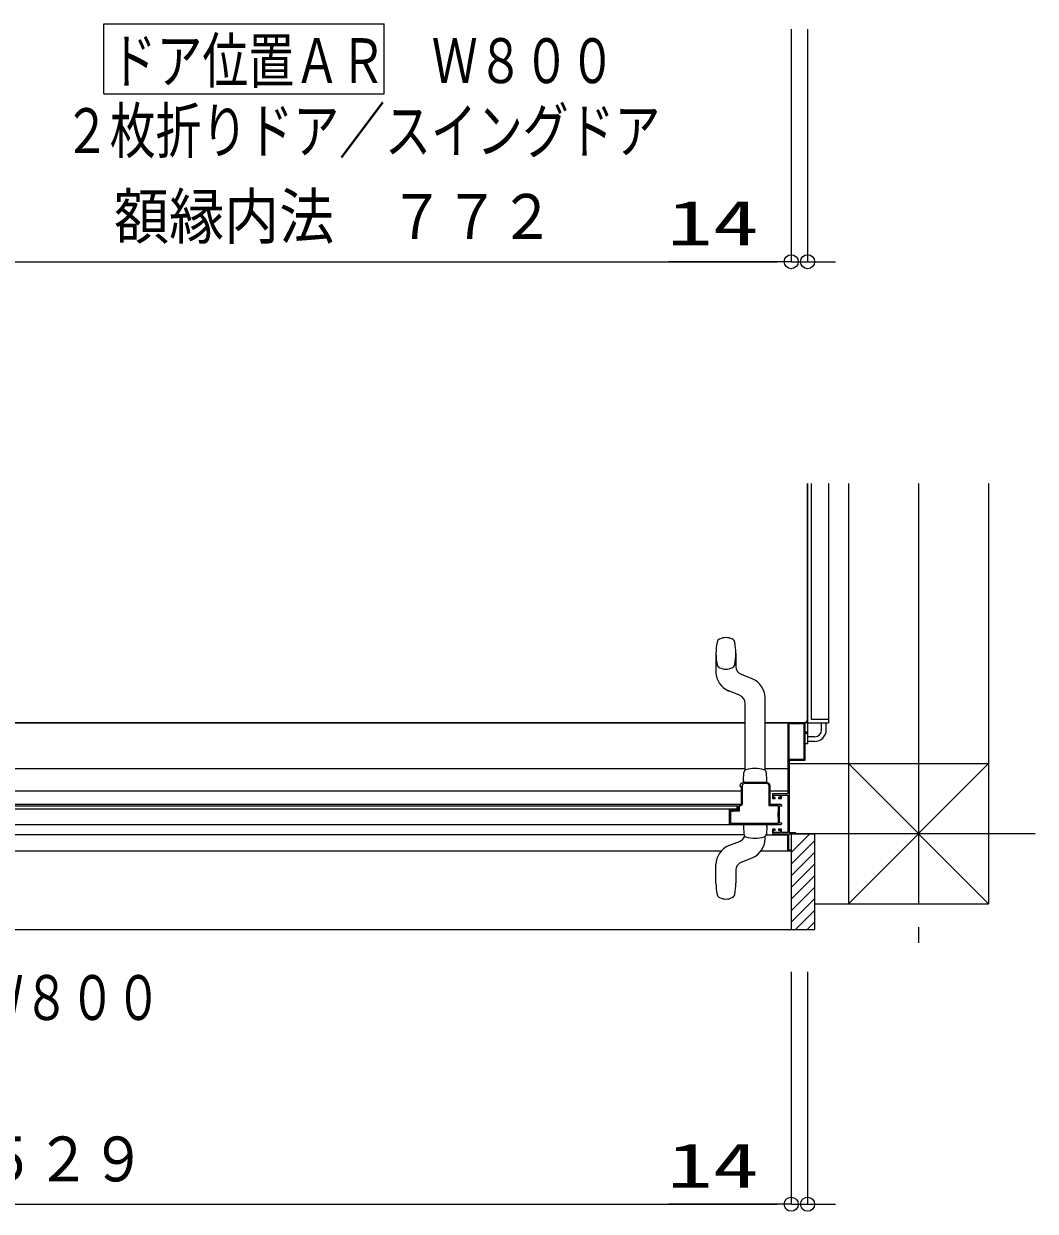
# Model space of a CAD drawing. Units: millimetres on the paper. Extents: x -305 to 305, y -152 to 152.
# Drawn here: x -157 to -113.7, y -52.3 to -1.5 of the extents above; entities that cross this region are included whole.
import ezdxf
from ezdxf.enums import TextEntityAlignment as Align

# ---------------------------------------------------------------- set-up
doc = ezdxf.new("R2010")
doc.units = ezdxf.units.MM
doc.linetypes.add('LONG_CHAIN', pattern=[21, 18, -1, 1, -1])
doc.layers.add('0-0_0', color=7, linetype='Continuous', lineweight=9)
doc.layers.add('0-1_VIEW0001', color=7, linetype='Continuous', lineweight=9)
doc.styles.add('ＭＳ ゴシック', font='')
doc.styles.get('ＭＳ ゴシック').set_extended_font_data('MS Gothic')

# ---------------------------------------------------------------- blocks, each defined once
blk = doc.blocks.new('_ORIGIN')
at = {"layer": '0-0_0'}
blk.add_line((0, 0), (-1, 0), dxfattribs=at)
blk.add_circle((0, 0), 0.5, dxfattribs=at)

msp = doc.modelspace()

# ---------------------------------------------------------------- linework, layer by layer
at = {"layer": '0-0_0'}
for p, q in [((-124.134, -1.698), (-124.134, -11.657)), ((-124.134, -1.698), (-124.134, -11.657)), ((-123.434, -1.698), (-123.434, -11.657)), ((-162.134, -11.657), (-124.734, -11.657)), ((-124.134, -11.657), (-129.381, -11.657)), ((-124.734, -11.657), (-125.334, -11.657)), ((-124.134, -11.657), (-123.434, -11.657)), ((-122.834, -11.657), (-122.234, -11.657)), ((-124.134, -42.074), (-124.134, -52.033)), ((-124.134, -42.074), (-124.134, -52.033)), ((-123.434, -42.074), (-123.434, -52.033)), ((-199.959, -52.033), (-124.734, -52.033)), ((-124.134, -52.033), (-129.381, -52.033)), ((-124.734, -52.033), (-125.334, -52.033)), ((-124.134, -52.033), (-123.434, -52.033)), ((-122.834, -52.033), (-122.234, -52.033))]:
    msp.add_line(p, q, dxfattribs=at)
at = {"layer": '0-1_VIEW0001'}
for p, q in [((-153.574, -4.465), (-153.574, -1.465)), ((-153.574, -1.465), (-141.574, -1.465)), ((-141.574, -4.465), (-141.574, -1.465)), ((-153.574, -4.465), (-141.574, -4.465)), ((-123.434, -21.158), (-123.434, -31.383)), ((-123.434, -31.258), (-123.434, -21.158)), ((-123.284, -21.158), (-123.284, -31.258)), ((-122.534, -21.158), (-122.534, -31.408)), ((-121.684, -21.158), (-121.684, -39.158)), ((-115.684, -21.158), (-115.684, -39.158)), ((-127.359, -28.435), (-127.359, -29.234)), ((-126.509, -28.435), (-126.509, -28.996)), ((-125.811, -29.527), (-126.272, -29.345)), ((-126.346, -30.23), (-126.806, -30.047)), ((-125.259, -33.439), (-125.259, -30.34)), ((-126.109, -33.44), (-126.109, -30.578)), ((-126.109, -31.408), (-163.484, -31.408)), ((-163.484, -31.408), (-126.109, -31.408)), ((-162.559, -31.409), (-126.109, -31.409)), ((-123.459, -31.408), (-125.259, -31.408)), ((-125.259, -31.408), (-123.584, -31.408)), ((-124.309, -31.409), (-125.259, -31.409)), ((-124.284, -31.409), (-124.284, -34.459)), ((-123.534, -31.409), (-124.284, -31.409)), ((-124.234, -31.454), (-124.234, -32.964)), ((-123.579, -31.454), (-124.234, -31.454)), ((-123.579, -32.964), (-123.579, -31.454)), ((-123.534, -31.809), (-123.534, -31.409)), ((-123.434, -31.433), (-123.434, -32.308)), ((-123.409, -31.408), (-122.534, -31.408)), ((-123.284, -31.258), (-122.534, -31.258)), ((-122.834, -31.708), (-122.834, -31.408)), ((-122.634, -31.708), (-122.634, -31.408)), ((-123.534, -31.849), (-123.459, -31.849)), ((-123.134, -32.008), (-123.434, -32.008)), ((-123.434, -32.308), (-123.534, -32.308)), ((-123.134, -32.208), (-123.434, -32.208)), ((-124.234, -32.964), (-123.579, -32.964)), ((-124.229, -33.009), (-124.229, -36.119)), ((-162.084, -33.37), (-126.109, -33.37)), ((-126.184, -33.885), (-126.165, -33.537)), ((-125.259, -33.37), (-124.309, -33.37)), ((-124.229, -33.158), (-115.684, -33.158)), ((-121.684, -39.159), (-115.683, -33.158)), ((-121.684, -33.158), (-115.684, -39.158)), ((-126.184, -33.885), (-126.184, -33.96)), ((-126.184, -33.96), (-126.184, -33.885)), ((-126.184, -33.96), (-126.182, -33.96)), ((-126.184, -33.96), (-126.182, -33.96)), ((-125.184, -33.96), (-126.184, -33.96)), ((-125.184, -34.005), (-126.134, -34.005)), ((-125.186, -33.96), (-125.184, -33.96)), ((-125.185, -33.96), (-125.184, -33.96)), ((-163.434, -34.32), (-126.284, -34.32)), ((-126.334, -34.11), (-126.334, -34.12)), ((-126.319, -34.135), (-126.299, -34.135)), ((-126.284, -34.15), (-126.284, -34.91)), ((-126.239, -34.11), (-126.239, -34.91)), ((-125.079, -34.96), (-125.079, -34.11)), ((-125.034, -34.91), (-125.034, -34.11)), ((-125.034, -34.32), (-124.284, -34.32)), ((-124.934, -34.459), (-124.934, -34.659)), ((-124.284, -34.459), (-124.934, -34.459)), ((-124.889, -34.609), (-124.889, -34.509)), ((-124.889, -34.509), (-124.604, -34.509)), ((-124.604, -34.509), (-124.604, -34.609)), ((-124.559, -34.659), (-124.559, -34.509)), ((-124.559, -34.509), (-124.284, -34.509)), ((-124.284, -34.509), (-124.284, -36.109)), ((-162.964, -34.963), (-126.404, -34.963)), ((-126.284, -34.91), (-162.574, -34.91)), ((-126.454, -35.113), (-126.454, -34.963)), ((-126.404, -34.963), (-126.404, -35.145)), ((-126.359, -34.96), (-126.359, -35.19)), ((-126.289, -34.96), (-126.359, -34.96)), ((-124.674, -34.96), (-125.079, -34.96)), ((-124.574, -34.91), (-125.034, -34.91)), ((-124.934, -34.659), (-124.829, -34.659)), ((-124.829, -34.609), (-124.889, -34.609)), ((-124.829, -34.659), (-124.829, -34.609)), ((-124.679, -34.609), (-124.679, -34.659)), ((-124.604, -34.609), (-124.679, -34.609)), ((-124.679, -34.659), (-124.559, -34.659)), ((-124.674, -35.21), (-124.674, -34.96)), ((-124.634, -34.96), (-124.544, -34.96)), ((-124.634, -35.71), (-124.634, -34.96)), ((-124.634, -35.595), (-124.634, -35.075)), ((-126.454, -35.113), (-162.574, -35.113)), ((-126.794, -35.145), (-126.794, -35.76)), ((-126.772, -35.127), (-126.787, -35.135)), ((-126.764, -35.125), (-126.765, -35.125)), ((-126.754, -35.14), (-126.754, -35.135)), ((-126.744, -35.21), (-126.744, -35.71)), ((-126.655, -35.21), (-126.744, -35.21)), ((-126.657, -35.165), (-126.729, -35.165)), ((-126.613, -35.148), (-126.651, -35.164)), ((-126.598, -35.191), (-126.636, -35.206)), ((-126.404, -35.145), (-126.594, -35.145)), ((-126.359, -35.19), (-126.592, -35.19)), ((-124.699, -35.235), (-124.674, -35.21)), ((-124.699, -35.435), (-124.699, -35.235)), ((-124.674, -35.46), (-124.699, -35.435)), ((-124.674, -35.71), (-124.674, -35.46)), ((-162.574, -35.76), (-124.574, -35.76)), ((-126.744, -35.71), (-124.674, -35.71)), ((-126.184, -35.76), (-126.184, -35.835)), ((-126.184, -35.835), (-126.165, -36.182)), ((-125.184, -35.835), (-125.202, -36.182)), ((-125.184, -35.835), (-125.184, -35.76)), ((-124.889, -36.009), (-124.829, -36.009)), ((-124.889, -36.109), (-124.889, -36.009)), ((-124.604, -36.109), (-124.889, -36.109)), ((-124.829, -36.009), (-124.829, -35.959)), ((-124.559, -35.959), (-124.679, -35.959)), ((-124.679, -35.959), (-124.679, -36.009)), ((-124.679, -36.009), (-124.604, -36.009)), ((-124.544, -35.71), (-124.634, -35.71)), ((-124.604, -36.009), (-124.604, -36.109)), ((-124.559, -36.109), (-124.559, -35.959)), ((-124.284, -36.109), (-124.559, -36.109)), ((-126.162, -36.205), (-200.409, -36.205)), ((-126.806, -36.672), (-126.346, -36.49)), ((-126.164, -36.182), (-126.166, -36.182)), ((-126.164, -36.182), (-126.165, -36.182)), ((-126.074, -36.295), (-126.075, -36.295)), ((-126.074, -36.295), (-126.075, -36.295)), ((-125.259, -36.379), (-125.259, -36.28)), ((-125.205, -36.205), (-124.284, -36.205)), ((-124.934, -36.159), (-124.284, -36.159)), ((-124.284, -36.911), (-124.284, -36.159)), ((-124.234, -36.859), (-124.234, -36.159)), ((-124.234, -36.159), (-123.934, -36.159)), ((-123.934, -36.119), (-124.229, -36.119)), ((-124.134, -36.187), (-124.134, -40.262)), ((-123.134, -36.187), (-124.134, -36.187)), ((-124.134, -36.968), (-123.353, -36.187)), ((-124.134, -37.463), (-123.134, -36.463)), ((-123.934, -36.159), (-123.934, -36.119)), ((-123.134, -36.187), (-123.134, -40.262)), ((-127.143, -36.91), (-200.559, -36.91)), ((-124.134, -36.911), (-125.439, -36.911)), ((-124.134, -36.859), (-124.234, -36.859)), ((-124.134, -36.894), (-124.134, -36.874)), ((-124.133, -37.963), (-123.134, -36.963)), ((-127.359, -38.285), (-127.359, -37.485)), ((-124.134, -38.463), (-123.134, -37.463)), ((-126.509, -37.723), (-126.509, -38.285)), ((-124.134, -38.963), (-123.134, -37.963)), ((-124.134, -39.458), (-123.134, -38.458)), ((-124.134, -39.953), (-123.134, -38.953)), ((-123.134, -39.158), (-115.684, -39.158)), ((-123.948, -40.262), (-123.134, -39.448)), ((-123.453, -40.262), (-123.134, -39.943)), ((-201.559, -40.262), (-123.134, -40.262))]:
    msp.add_line(p, q, dxfattribs=at)
at = {"layer": '0-1_VIEW0001', "linetype": 'LONG_CHAIN'}
for p, q in [((-118.684, -21.158), (-118.684, -40.837)), ((-123.934, -36.158), (-113.684, -36.158))]:
    msp.add_line(p, q, dxfattribs=at)
at = {"layer": '0-1_VIEW0001'}
for points in [[(-124.229, -33.009), (-123.534, -33.009), (-123.534, -31.849)], [(-123.459, -31.849), (-123.459, -31.809), (-123.534, -31.809)], [(-125.184, -33.96), (-125.184, -33.885), (-125.202, -33.537)], [(-126.184, -33.96), (-126.29, -34.004), (-126.334, -34.11)], [(-126.134, -34.005), (-126.208, -34.035), (-126.239, -34.11)], [(-125.034, -34.11), (-125.078, -34.004), (-125.184, -33.96)], [(-125.079, -34.11), (-125.11, -34.035), (-125.184, -34.005)], [(-126.334, -34.12), (-126.329, -34.13), (-126.319, -34.135)], [(-126.299, -34.135), (-126.288, -34.139), (-126.284, -34.15)], [(-126.239, -34.91), (-126.254, -34.945), (-126.289, -34.96)], [(-124.544, -34.96), (-124.537, -34.957), (-124.534, -34.95), (-124.546, -34.921), (-124.574, -34.91)], [(-126.787, -35.135), (-126.792, -35.141), (-126.794, -35.145)], [(-126.765, -35.125), (-126.769, -35.125), (-126.772, -35.127)], [(-126.754, -35.135), (-126.757, -35.128), (-126.764, -35.125)], [(-126.729, -35.165), (-126.747, -35.157), (-126.754, -35.14)], [(-126.651, -35.164), (-126.654, -35.164), (-126.657, -35.165)], [(-126.636, -35.206), (-126.645, -35.209), (-126.655, -35.21)], [(-126.594, -35.145), (-126.604, -35.146), (-126.613, -35.148)], [(-126.592, -35.19), (-126.595, -35.19), (-126.598, -35.191)], [(-124.829, -35.959), (-124.934, -35.959), (-124.934, -36.159)], [(-124.574, -35.76), (-124.546, -35.748), (-124.534, -35.72), (-124.537, -35.713), (-124.544, -35.71)], [(-126.272, -37.375), (-126.069, -37.294), (-125.811, -37.192)]]:
    msp.add_lwpolyline(points, dxfattribs=at)
for centre, radius, start, end in [((-124.951, -28.435), 2.408, 168.6588, 191.3412), ((-127.116, -28), 0.2, 115.34, 168.6588), ((-126.934, -28.385), 0.625, 64.66, 115.34), ((-126.752, -28), 0.2, 11.3412, 64.66), ((-128.916, -28.435), 2.408, 348.6588, 11.3412), ((-127.116, -28.869), 0.2, 191.3412, 244.66), ((-126.752, -28.869), 0.2, 295.34, 348.6588), ((-126.484, -29.234), 0.875, 180, 248.3964), ((-126.934, -28.485), 0.625, 244.66, 295.34), ((-126.134, -28.996), 0.375, 180, 248.3964), ((-126.134, -30.34), 0.875, 0, 68.3964), ((-126.484, -30.578), 0.375, 0, 68.3964), ((-123.584, -31.258), 0.15, 270, 0), ((-123.459, -31.433), 0.025, 360, 90), ((-123.409, -31.383), 0.025, 180, 270), ((-123.134, -31.708), 0.5, 270, 0), ((-123.134, -31.708), 0.3, 270, 0), ((-126.041, -33.544), 0.125, 108.4568, 176.999), ((-125.684, -34.79), 1.421, 74.2183, 106.2037), ((-125.327, -33.544), 0.125, 3.001, 76.3206), ((-126.484, -36.141), 0.375, 291.6036, 340.9366), ((-126.041, -36.175), 0.125, 183.001, 254.0572), ((-125.684, -34.929), 1.421, 254.0189, 285.7696), ((-126.134, -36.379), 0.875, 291.6036, 0), ((-125.327, -36.175), 0.125, 283.521, 356.9989), ((-126.484, -37.485), 0.875, 111.6036, 180), ((-126.134, -37.723), 0.375, 111.6036, 180), ((-124.951, -38.285), 2.408, 180, 191.3412), ((-128.916, -38.285), 2.408, 348.6588, 0), ((-127.116, -38.719), 0.2, 191.3412, 244.66), ((-126.934, -38.335), 0.625, 244.66, 295.34), ((-126.752, -38.719), 0.2, 295.34, 348.6588)]:
    msp.add_arc(centre, radius, start, end, dxfattribs=at)

# ---------------------------------------------------------------- block references
at = {"layer": '0-0_0', "xscale": 0.6, "yscale": 0.6}
for p in [(-124.134, -11.657), (-124.134, -11.657), (-124.134, -52.033), (-124.134, -52.033)]:
    msp.add_blockref('_ORIGIN', p, dxfattribs=at)
at = {"layer": '0-0_0', "xscale": 0.6, "yscale": 0.6, "rotation": 180}
for p in [(-123.434, -11.657), (-123.434, -52.033)]:
    msp.add_blockref('_ORIGIN', p, dxfattribs=at)

# ---------------------------------------------------------------- texts
at = {"layer": '0-0_0', "style": 'ＭＳ ゴシック'}
for s, width, p in [('額縁内法\u3000７７２', 0.9, (-153.143, -11.255)), ('14', 1.5, (-129.453, -11.527)), ('額縁内法\u3000１５２９', 0.9, (-173.002, -51.631)), ('14', 1.5, (-129.453, -51.904))]:
    msp.add_text(s, height=1.921, dxfattribs=dict(at, width=width)).set_placement(p, align=Align.BOTTOM_LEFT)
at = {"layer": '0-1_VIEW0001', "style": 'ＭＳ ゴシック', "width": 0.75}
for s, p in [('ドア位置ＡＲ\u3000Ｗ８００', (-153.288, -4.584)), ('２枚折りドア／スイングドア', (-155.288, -7.582)), ('ドア位置ＡＲ\u3000Ｗ８００', (-172.737, -44.716))]:
    msp.add_text(s, height=1.921, dxfattribs=at).set_placement(p, align=Align.BOTTOM_LEFT)

doc.saveas('drawing.dxf')
